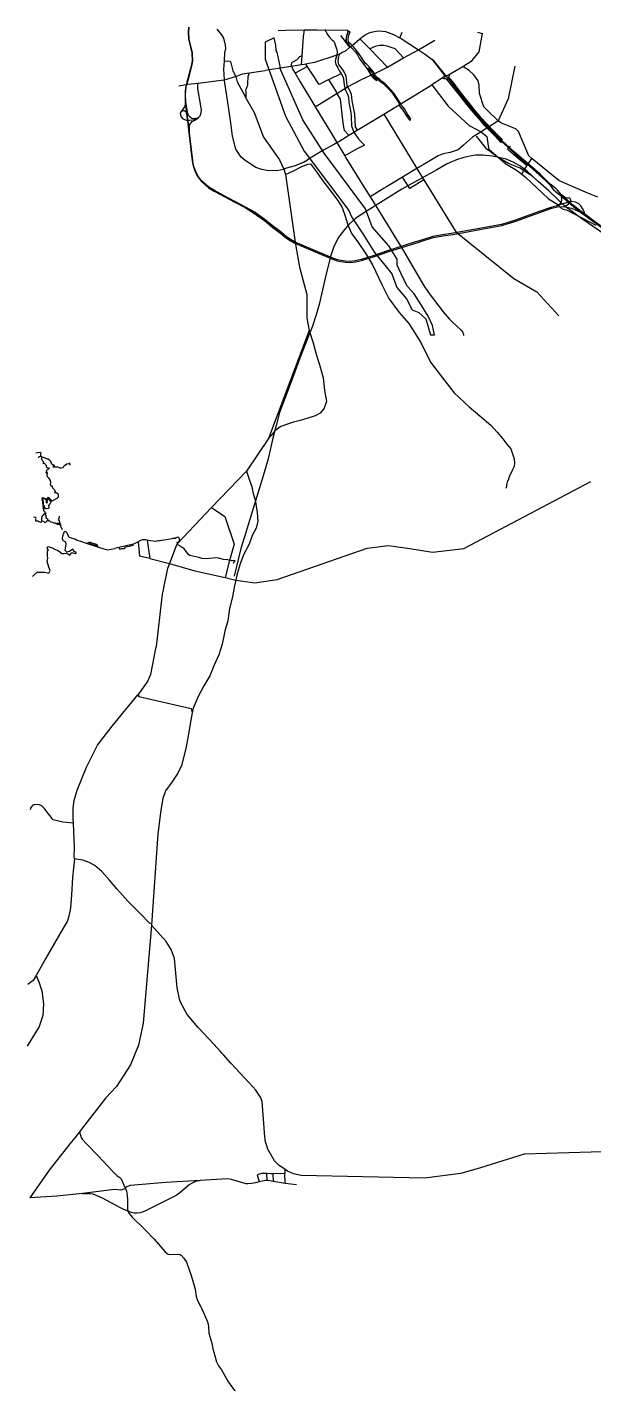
# Model space of a CAD drawing. Header units: millimetres. Extents: x 170 to 95391, y -643 to 69125.
# Drawn here: x 649 to 11468, y 43222 to 69125 of the extents above; entities that cross this region are included whole.
import ezdxf

# ---------------------------------------------------------------- set-up
doc = ezdxf.new("R2010")
doc.units = ezdxf.units.MM
for name, color, linetype in [('railways', 4, 'Continuous'), ('roads_1', 1, 'Continuous'), ('roads_2', 2, 'Continuous'), ('roads_3', 3, 'Continuous'), ('water', 7, 'Continuous')]:
    doc.layers.add(name, color=color, linetype=linetype)

msp = doc.modelspace()

# ---------------------------------------------------------------- linework, layer by layer
at = {"layer": 'railways'}
for points in [[(10407.68, 66175.32), (10285.04, 66283.32), (10204.17, 66338.01), (10059.07, 66432.82), (9839.51, 66520.31), (9639.49, 66635.49), (9423.5, 66794.67), (9227.63, 67042.06)], [(10407.68, 66175.32), (10195.87, 66376.09), (10057.51, 66475.98), (9930.47, 66547.01), (9792.53, 66603.5), (9656.43, 66638.09), (9528.36, 66661.73), (9349.13, 66680.68), (9211.29, 66677.56), (9069.98, 66657.05), (8964.23, 66626.92), (8843.39, 66588.65), (8726.77, 66542.34), (8655.58, 66505.69), (8472.37, 66401), (7801.72, 66029.24), (7142.6, 65620.62), (6925.68, 65478.07), (6788.97, 65358.91), (6679.89, 65228.87), (6595.04, 65106.01), (6502.78, 64933.83), (6438.74, 64743.32), (6341.12, 64331.79), (6221.86, 63829.49), (6166.61, 63633.53), (6098.6, 63417.4), (5876.14, 62854.27), (5668.1, 62303.29), (5469.34, 61766.3), (5402.94, 61519.7), (5336.18, 61253.51), (5252.04, 60880.44), (5176.31, 60624.49), (4988.98, 60018.86), (4816.07, 59456.89), (4730.05, 59168.8), (4603.78, 58643.38)], [(11685.78, 65162.24), (11259.85, 65450.95), (10913.71, 65708.82), (10605.42, 65997.15), (10407.68, 66175.32)]]:
    msp.add_lwpolyline(points, dxfattribs=at)
at = {"layer": 'roads_1'}
for points in [[(3731.62, 69124.82), (3722.55, 69026.98), (3726.92, 68895.39), (3770.18, 68741.63), (3794.12, 68632.19), (3801.23, 68480.28), (3784.76, 68416.82)], [(3797.06, 68413.66), (3814.01, 68478.96), (3806.76, 68633.83), (3782.52, 68744.68), (3739.57, 68897.33), (3735.28, 69026.61), (3744.16, 69122.42)], [(3784.76, 68416.82), (3779.56, 68381.9), (3689.72, 68046.51), (3679.44, 67995.57), (3667.06, 67908.68), (3664.51, 67872.9), (3664.64, 67739.54), (3668.45, 67699.06), (3694.66, 67469.52), (3706.45, 67366.25)], [(3717.86, 67363.31), (3686.16, 67657.53), (3681.18, 67703.79), (3674.95, 67831.21), (3687.2, 67989.87), (3733.34, 68158.6), (3790.41, 68381.76), (3797.06, 68413.66)], [(3586.68, 67516.12), (3572.05, 67479.56), (3574.7, 67451.76), (3589.67, 67413.12), (3618.04, 67382.01), (3655.14, 67361.9), (3688.92, 67351.64), (3748.54, 67347.47), (3846.14, 67360.34), (3914.61, 67395.97), (3950.68, 67434.44), (3972.25, 67489.84), (3975.93, 67544.17), (3972.29, 67578.83), (3963.74, 67621.92)], [(3664.64, 67739.54), (3663.13, 67654.83), (3651.73, 67602.01), (3618.96, 67557.15), (3586.68, 67516.12)], [(3914.61, 67395.97), (3870.07, 67380.25), (3835.31, 67375.94), (3794.02, 67380.92), (3759.56, 67403.62), (3733.08, 67433.14), (3718.24, 67473.15), (3707.15, 67539.58), (3686.16, 67657.53)], [(3586.68, 67516.12), (3619.1, 67533.64), (3650.86, 67532.82), (3675.93, 67513.28), (3694.66, 67469.52)], [(3706.45, 67366.25), (3710.33, 67338.92)], [(3721.15, 67337.21), (3717.86, 67363.31)], [(3748.77, 67109.46), (3745.93, 67217.77), (3751.89, 67251.09), (3767.25, 67285.78), (3802.27, 67325.15), (3849.68, 67349.04), (3914.61, 67395.97)], [(3710.33, 67338.92), (3742.87, 67052.35), (3763.21, 66896.8)], [(3772.89, 66899.45), (3762.1, 66998.94), (3748.77, 67109.46), (3721.15, 67337.21)], [(3763.21, 66896.8), (3768.57, 66842.84)], [(3768.57, 66842.84), (3780.95, 66725.85), (3797.23, 66575.19), (3810.1, 66502.99), (3828.59, 66439.09), (3858.33, 66359.66), (3903.12, 66277.94), (3970.68, 66185.44), (4113.1, 66057.63), (4220.59, 65991.95), (4506.31, 65843.25)], [(3779.47, 66846.9), (3772.89, 66899.45)], [(4506.6, 65854.33), (4224.21, 66003.35), (4119.04, 66067.24), (3980.34, 66189.43), (3910.96, 66284.98), (3868.4, 66365.47), (3838.2, 66444.48), (3821.97, 66507.82), (3809.82, 66576.46), (3779.47, 66846.9)], [(4506.31, 65843.25), (4615.91, 65785.58)], [(4616.54, 65795.19), (4506.6, 65854.33)], [(7253.63, 64760.24), (7147.4, 64725.18), (7025.56, 64689.88), (6913.5, 64664.44), (6819.12, 64653.13), (6722.32, 64659.15), (6641.37, 64668.39), (6571.41, 64684.1), (6474.22, 64718.36), (6198.3, 64833.32), (5811.15, 65000.17), (5753.77, 65027.58), (5679.74, 65070.3), (5596.14, 65126.33), (5504.23, 65201.26), (5352.14, 65317.83), (5190.7, 65447.37), (4984.28, 65596.07), (4817.83, 65688.42), (4616.54, 65795.19)], [(11044.67, 65794.17), (10946.89, 65772.35)], [(11296.42, 65553.15), (11274.96, 65615.74), (11248.9, 65665.02), (11218.69, 65710.25), (11178.16, 65749.49), (11115.03, 65784.92), (11044.67, 65794.17)], [(4615.91, 65785.58), (4813.86, 65678.8), (4972.5, 65578.78), (5177.96, 65430.78), (5339.15, 65301.43), (5491.17, 65184.91), (5583.61, 65109.56), (5668.6, 65052.59), (5743.95, 65009.11), (5802.44, 64981.18), (6190.09, 64814.11), (6466.66, 64698.88), (6565.58, 64664.01), (6637.86, 64647.78), (6720.47, 64638.35), (6819.73, 64632.18), (6917.09, 64643.84), (7030.83, 64669.66), (7153.64, 64705.25), (7264.22, 64741.74)], [(10768.23, 65713.22), (10662.68, 65690.78), (10407.69, 65598.5), (9973.49, 65442.59), (9703.83, 65357.83), (9285.08, 65282.01), (8779.57, 65189.27), (8578.81, 65161.53), (8395.93, 65127.32), (8176.82, 65059.33), (8062.82, 65022.68)], [(8068.59, 65002.6), (8183.17, 65039.43), (8401.01, 65107.02), (8582.2, 65140.92), (8782.92, 65168.66), (9288.86, 65261.47), (9708.88, 65337.52), (9980.22, 65422.81), (10414.84, 65578.87), (10668.49, 65670.66), (10772.62, 65692.81)], [(10946.89, 65772.35), (10856.81, 65747.93), (10768.23, 65713.22)], [(10772.62, 65692.81), (10894.24, 65702.74), (11041.35, 65669.32), (11215.28, 65593.07)], [(11215.28, 65593.07), (11303.41, 65526.95), (12066.49, 64973.08)], [(12075.77, 64986.03), (11977.48, 65058.89), (11622.3, 65312.08), (11454.92, 65433.31), (11296.42, 65553.15)], [(8062.82, 65022.68), (7531.56, 64851.95), (7253.63, 64760.24)], [(7264.22, 64741.74), (7538.09, 64832.12), (8068.59, 65002.6)]]:
    msp.add_lwpolyline(points, dxfattribs=at)
at = {"layer": 'roads_2'}
for points in [[(4272.78, 69088.11), (4361.47, 68980.68), (4396.17, 68912.38), (4428.81, 68781.62), (4436.19, 68715.01), (4418, 68635.05), (4408.62, 68482.22), (4407.92, 68473.24), (4396.39, 68323.9), (4412, 68117.48), (4442.9, 68126.72)], [(6853.21, 68774.69), (7002.58, 68902.43), (7063.24, 68954.31), (7105.34, 68977.52), (7179.72, 69017.07), (7217.56, 69027.66), (7315.34, 69047.01), (7377.95, 69055.42), (7488.45, 69042.84), (7644.49, 68981.79), (7762.41, 68922.95), (7791.14, 68908.62), (8121.26, 68692.8), (8254.95, 68605.41), (8381.85, 68508.07), (8383.23, 68506.28), (8579.58, 68251.73), (8603.27, 68219.83), (8608.17, 68200.91), (8599.15, 68176.03), (8574.73, 68148.79), (8373.66, 68024.75)], [(7762.41, 68922.95), (7811.43, 69027.61)], [(6591.32, 68602.81), (6604.2, 68609.95), (6654.55, 68637.83), (6736.94, 68679.08), (6812.18, 68739.59), (6820.11, 68746.36)], [(6820.11, 68746.36), (6853.21, 68774.69)], [(6558.47, 68592.69), (6132.7, 68451.07), (6024.95, 68429.79), (5972.83, 68419.5), (5940.86, 68413.17), (5886.68, 68404.6), (5521.86, 68346.88)], [(6591.32, 68602.81), (6558.47, 68592.69)], [(6604.2, 68609.95), (6595.83, 68558.77), (6583.69, 68488.56), (6585.05, 68433.48), (6610.07, 68384.23), (6696.86, 68276.09), (6731.25, 68193.88), (6753.48, 68002.91), (6763.42, 67985.95), (6817.16, 67894.24), (6832.93, 67843.06), (6845.25, 67716.26), (6900.57, 67465.73), (6913.39, 67221.03), (6949.55, 67156.24)], [(8478.01, 68405.7), (8421.42, 68475.44), (8383.23, 68506.28)], [(8736.86, 68084.23), (8637.47, 68209.22), (8478.01, 68405.7)], [(4442.9, 68126.72), (4599.27, 68173.45)], [(4599.27, 68173.45), (4630.63, 68182.82), (4757.74, 68230.41), (4891.63, 68250.58), (5194.13, 68296.16)], [(5521.86, 68346.88), (5194.13, 68296.16)], [(8593.34, 68159.41), (8606.04, 68141.49), (8612.33, 68141.69), (8620.31, 68144.4), (8631.58, 68144.52), (8643.32, 68141.06), (8656.79, 68132.5), (8774.34, 67981.68), (8828.97, 67913.68), (8907.6, 67816.13), (8973.02, 67729.41), (9044.09, 67642.14), (9104.69, 67567.99), (9200.14, 67453.38), (9282.26, 67359.33), (9364.16, 67266.55), (9411.47, 67216.78)], [(9473.78, 67227.05), (9414.64, 67288.38), (9323.37, 67389.93), (9185.69, 67550.43), (9125.5, 67626.6), (8966.26, 67826.35), (8909.17, 67903.3), (8833.12, 68002.09), (8798.58, 68048.14), (8738, 68122.81), (8715.03, 68150.99), (8701.85, 68171.97), (8706.52, 68188.19), (8714.29, 68204.44), (8727.65, 68236.03)], [(11546.61, 65877.66), (11353.31, 65956.66), (10883.74, 66158.9), (10798.61, 66195.82), (10392.08, 66525.82), (10285.39, 66618.48), (10227.76, 66668.53), (10026.86, 67135.16), (9983.83, 67179.33), (9926.75, 67204.49), (9702.35, 67292.86), (9638.59, 67338.05), (9438.82, 67534.68), (9367.89, 67600.79), (9285.42, 67857.95), (9280.73, 68019.84), (9259.65, 68098.91), (9178.58, 68216.86), (9089.36, 68295.43), (8965.47, 68371.68)], [(3543.17, 68002.83), (3717.05, 68033.78), (3912.97, 68055.54), (4208.03, 68096.36), (4412, 68117.48)], [(3963.74, 67621.92), (3906.97, 67951.23), (3908.55, 68008.61), (3912.97, 68055.54)], [(4630.97, 66792.18), (4567.75, 67044.84), (4537.51, 67298.97), (4501.62, 67559.94), (4464.21, 67813.61), (4424.85, 68063.53), (4412, 68117.48)], [(6938.43, 67149.81), (6949.55, 67156.24), (7455.98, 67465.83), (8373.66, 68024.75)], [(8373.66, 68024.75), (8689.67, 67613.33), (9086.95, 67246.94), (9315.75, 67128.42), (9426.15, 67037.28), (9453.23, 66857.16), (9462.77, 66794.93), (9784.71, 66516.3), (9972.52, 66407.37), (10019.74, 66376.56), (10091.01, 66318.01), (10163.08, 66257.96), (10605.14, 65846.73), (10780.76, 65736.05)], [(8737.55, 68083.32), (8736.86, 68084.23)], [(8737.55, 68083.32), (8845.64, 67927.41), (8938.88, 67805.87), (9121.7, 67579.81), (9311.08, 67356.73), (9427.27, 67228.37), (9557.76, 67092.51), (9756.71, 66897.36), (9953.67, 66718.82), (10176.69, 66529.42), (10550.57, 66187.26), (10618.35, 66121.49), (10706.28, 66013.32), (10721.06, 65999.08), (10740.15, 65980.69), (10838.49, 65910.48), (11079.63, 65701.43), (11215.28, 65593.07)], [(11296.42, 65553.15), (11245.96, 65591.31), (11225.4, 65607.22), (11080.97, 65718.98), (10937.91, 65845.35), (10852.25, 65920.59), (10767.35, 66020.55), (10754.11, 66032.65), (10739.41, 66046.09), (10634.32, 66128.44), (10440.86, 66316.65), (10254.79, 66483.08), (10126.4, 66591.94), (9954.46, 66735.53), (9772.5, 66901.92), (9669.12, 67001.8), (9467.74, 67209.5), (9390.71, 67291.55), (9214.94, 67491.47), (9097.8, 67634.63), (8996.3, 67758.23), (8858.53, 67943.24), (8737.55, 68083.32)], [(6316.17, 66783.57), (6494.86, 66886.96), (6560.62, 66921.58), (6597.04, 66940.77), (6789.36, 67059.24), (6886.15, 67118.86), (6907.74, 67132.17)], [(6907.74, 67132.17), (6938.43, 67149.81)], [(9411.47, 67216.78), (9481.82, 67144.54)], [(9725.46, 66973.59), (9632.02, 67064.97), (9537.71, 67159.14), (9484.07, 67215.36), (9473.78, 67227.05)], [(9481.82, 67144.54), (9547.13, 67079), (9667.61, 66956.69), (9702.57, 66923.64)], [(4735.19, 66639.73), (4630.97, 66792.18)], [(5411.54, 66388.89), (5257.52, 66384.47), (5127.53, 66405.3), (5017.31, 66443.34), (4809.24, 66579.31), (4735.19, 66639.73)], [(5411.54, 66388.89), (5547.33, 66416.32), (5581.49, 66430.84), (5775.39, 66483.29), (5925.24, 66545.89), (6002.66, 66589.81)], [(6316.17, 66783.57), (6002.66, 66589.81)], [(5547.33, 66416.32), (5583.98, 66311.81), (5774.6, 64976.88), (5851.94, 64540.65), (5989.84, 64022.47), (5989.42, 63566.58), (6032.21, 63330.88), (5254.38, 61273.07), (4833.93, 60649.74), (4169.97, 59952.85), (3510.75, 59261.03), (3493.96, 59221.25)], [(10780.76, 65736.05), (10837.86, 65675.22)], [(10837.86, 65675.22), (10881.25, 65651.78), (10948.22, 65633.95), (11078.28, 65564.39), (11505.17, 65341.22)], [(11215.28, 65593.07), (11225.4, 65607.22)], [(3680, 55350.94), (3595.41, 55025.44), (3526.87, 54878.87), (3409.86, 54712.91), (3292.8, 54542.85), (3237.64, 54400.6), (3202.96, 54172.73), (3147.01, 53723.75), (3021.33, 51979.35), (2864.06, 50108.35), (2775.81, 49688.22), (2624.02, 49310.54), (2356.88, 48900.95), (2149.87, 48679.9), (1750.93, 48166.98), (1647.54, 48036.5), (1557.2, 47922.48)], [(1534.03, 53928.11), (1332.46, 53943.38), (1148.33, 53988.62), (1080.67, 54073.41), (1032.13, 54136.77), (977.28, 54215.08), (939.48, 54250.7), (887.24, 54279.09), (798.05, 54282.12), (753.13, 54262.3), (720.81, 54225.8), (704.25, 54179.78)], [(1557.2, 47922.48), (1464.84, 47802.73)], [(1647.54, 48036.5), (1680.8, 47924.59), (1701.15, 47895.62), (1791.67, 47799.48), (2007.84, 47575.11), (2291.81, 47269.63), (2369.28, 47192.81), (2417.71, 47160.54), (2444.76, 47134.42), (2464.94, 47092.93), (2508.02, 46987.82), (2528.14, 46950.52), (2546.9, 46902.66), (2560.69, 46822.96), (2562.55, 46736.05), (2566.25, 46560.75), (2571.59, 46516.14)], [(1464.84, 47802.73), (1070.8, 47303.54), (701.33, 46773.16)], [(5566.88, 47318.69), (5567.27, 47242.98), (5556.08, 47235.75), (5348.88, 47234.77), (5298.56, 47234.52), (5226.81, 47235.71), (5123.22, 47237.43), (5043.77, 47214.86), (5079.83, 47080.4), (5008.58, 47062.88)], [(2439.7, 46919.49), (2318.28, 46929.9), (1704.84, 46856.86)], [(2494.29, 46938.64), (2439.7, 46919.49)], [(3952.33, 47105.43), (3296.22, 47067.21), (2616.96, 47011.48), (2531.35, 46977.09), (2528.14, 46950.52), (2494.29, 46938.64)], [(4934.41, 47049.07), (4860.93, 47042.2), (4828.56, 47041.84), (4548.31, 47121.62), (4469.63, 47135.66), (3952.33, 47105.43), (3930.92, 47101.35), (3865.57, 47083.03), (3789.69, 47050.11), (3744.2, 47022.7), (3560.19, 46865.23), (3492.24, 46816.75), (3178.7, 46657.96), (2937.47, 46540.97), (2861.53, 46505.12), (2808.78, 46488.1), (2752.42, 46479.24), (2695.45, 46479.96), (2640.1, 46492.45), (2571.59, 46516.14), (2517.19, 46545.54)], [(5008.58, 47062.88), (4934.41, 47049.07)], [(1704.84, 46856.86), (1216.03, 46803.13), (701.33, 46773.16)], [(701.33, 46773.16)], [(1704.84, 46856.86), (1802.62, 46859.45), (1850.7, 46857.37), (1905.33, 46847.84), (2082.71, 46771.96), (2427.5, 46592.33)], [(2571.59, 46516.14), (2596.98, 46476.05), (2657.5, 46405.33), (2900.17, 46165.16), (3073.27, 45984.03), (3285.57, 45740.56), (3328.79, 45705.41), (3365.65, 45693.89), (3527.75, 45696.28), (3571.38, 45693.53), (3591.92, 45678.54), (3642.98, 45619.72), (3690.17, 45546.22), (3782.42, 45289.52), (3856.16, 45030.85), (3877.35, 44890.65), (3892.09, 44826.39), (3962.96, 44693.68), (3983.16, 44652.19), (4079.67, 44438.87), (4101.26, 44389.26), (4112.95, 44317.67), (4118.77, 44190.93), (4135.75, 44128.85), (4174.11, 43999.48), (4195.74, 43893.88), (4212.68, 43828.11), (4267.36, 43642.56), (4303.38, 43563.31), (4357.96, 43488.23), (4494.98, 43256.71), (4692.9, 42983.23)]]:
    msp.add_lwpolyline(points, dxfattribs=at)
at = {"layer": 'roads_3'}
for points in [[(5444.01, 69060.6), (5589.27, 69064.11), (5945.92, 69072.76), (6189.15, 69075.81), (6773.1, 69066.54), (6756.89, 68998.93), (6737.6, 68929.84), (6732.5, 68890.65), (6735.2, 68860.02), (6748.8, 68822.2)], [(5589.27, 69064.11)], [(5886.68, 68404.6), (5899.83, 68576.67), (5928.07, 68946.07), (5945.92, 69072.76)], [(6326.52, 69081.25), (6351.64, 69040.66), (6381.18, 68985.23), (6415.95, 68938.41), (6467.55, 68885.26), (6494.95, 68864.01), (6514.94, 68822.98), (6561.98, 68691.37), (6565.6, 68652.08), (6558.47, 68592.69), (6533.07, 68508.19), (6532.6, 68469.96), (6543.68, 68412.72), (6577.71, 68347.04), (6615.39, 68286.92), (6642.46, 68238.15), (6679.72, 68171.02), (6705.1, 67985.63), (6721.86, 67931.89), (6766.41, 67847.21), (6781.59, 67789.4), (6788.51, 67686.33), (6827.16, 67496.18), (6837.97, 67417), (6841.42, 67239.52), (6865.67, 67170.38), (6886.15, 67118.86), (6921.72, 67061.08), (6967.55, 66996.27), (7031.32, 66931.75), (7087.97, 66871.9), (6923.49, 66789.28), (6714.84, 66665.52)], [(6441.13, 69027.31)], [(6812.18, 68739.59), (6748.8, 68822.2), (6638.8, 68965.57)], [(7002.58, 68902.43), (7189.59, 68710.69), (7531.04, 68361.58)], [(7217.56, 69027.66)], [(8167.76, 68971.35)], [(8574.73, 68148.79), (8593.34, 68159.41), (8727.65, 68236.03), (8965.47, 68371.68), (9145.88, 68485.23), (9279.18, 68653.38), (9342.79, 69001.64)], [(8989.89, 68913.79)], [(9244.8, 69030.89), (9342.79, 69001.64)], [(9244.8, 69030.89)], [(6147.29, 67605.89), (6763.42, 67985.95), (7042.33, 68131.24), (7324.28, 68258.01), (7531.04, 68361.58), (7836.58, 68537.49), (8121.26, 68692.8), (8432.41, 68876.63)], [(7836.58, 68537.49), (7674.13, 68707.84), (7542.33, 68753.01), (7456.42, 68775.68), (7375.87, 68774.76), (7294.34, 68755.02), (7189.59, 68710.69)], [(4407.92, 68473.24), (4473.83, 68479.72), (4516.16, 68475.36), (4531.38, 68461.61), (4539.35, 68442.45), (4574.3, 68289.8), (4630.63, 68182.82), (4659.77, 68079.94), (4760.94, 67894.09), (4839.89, 67749.99), (4980.37, 67493.64), (5163.03, 67022.8), (5467.32, 66588.41), (5547.33, 66416.32)], [(5899.83, 68576.67), (5850.2, 68557.29), (5794.94, 68500.58), (5697.93, 68446.38), (5689.75, 68405.42), (5706.11, 68349.81), (5722.34, 68317.95), (5763.31, 68247.5), (5861.72, 68078.26), (6140.73, 67616.69), (6147.29, 67605.89), (6445.27, 67115.24), (6560.62, 66921.58), (6714.84, 66665.52), (6735.15, 66631.79), (7045.7, 66128.8), (7194.71, 65887.46), (7354.22, 65631.28), (7652.32, 65151.23), (7833.57, 64853.34), (8214.59, 64198.97), (8321.42, 64040.16), (8593.77, 63692.45), (8708.47, 63556.35), (8763.38, 63498.88), (8934.16, 63340.99), (8960.07, 63305.01), (8975.84, 63278.6), (8980.71, 63257.42), (8977.54, 63237.81)], [(6407.91, 68123.79), (6226.69, 68031.83), (5972.83, 68419.5), (5986.18, 68368.14), (5763.31, 68247.5)], [(4839.89, 67749.99), (4833.16, 67789.11), (4829.61, 67821.64), (4830.5, 67874.54), (4826.75, 67929.59), (4835.48, 67955.7), (4852.48, 67991), (4859.37, 68019.46), (4865.1, 68085.99), (4866.72, 68140.74), (4871.93, 68185), (4879.18, 68222.73), (4891.63, 68250.58)], [(6789.36, 67059.24), (6709.65, 67150.38), (6692, 67215.36), (6677.21, 67345.57), (6629.73, 67747.3), (6563.73, 67865.52), (6553.29, 67891.65), (6407.91, 68123.79), (6642.46, 68238.15)], [(9961.33, 68378.71), (9833.71, 67754.96), (9638.59, 67338.05), (9598.73, 67305.02), (9473.78, 67227.05)], [(7455.98, 67465.83), (8090.73, 66427.96), (8199.34, 66250.39), (8223.09, 66211.81), (8834.47, 65219.05), (9938.93, 64324.4), (10378.78, 64074.29), (10799.72, 63612.25)], [(9422.68, 67195.34), (9315.75, 67128.42), (9153.86, 67022.12), (8981.91, 66871.22), (8880.87, 66779.85), (8728.11, 66733.57), (8592.97, 66703.8), (8497.34, 66669.27), (8270.64, 66535.17), (8090.73, 66427.96), (7815.56, 66261.74), (7507.04, 66075.4)], [(9473.78, 67227.05), (9422.68, 67195.34)], [(9864.05, 66844.45), (9822.39, 66800.31)], [(9874.45, 66834.89), (9864.05, 66844.45)], [(9822.39, 66800.31), (9832.83, 66788.83)], [(9832.83, 66788.83), (10020.83, 66623.23), (10171.04, 66500.57)], [(10223.52, 66523.97), (10232.27, 66539.13), (10285.39, 66618.48)], [(5583.98, 66311.81), (5733.61, 66379.95), (5891.46, 66461.31), (6004.79, 66508.92), (6058.82, 66518.05), (6155.26, 66389.41), (6294.96, 66191.62), (6439.62, 65998.67), (6579.51, 65815.57), (6661.19, 65682.21), (6722.85, 65514.77), (6765.15, 65367.2), (6785.8, 65319.47), (6846.17, 65179.92), (6957.1, 65031.49), (7130.47, 64779.34), (7240.86, 64586.78), (7427.28, 64197.21), (7556.57, 63945.59), (7754.24, 63673.52), (7938.01, 63465.35), (8164.04, 63104.66), (8350.7, 62729.76), (8577.48, 62427.89), (8804.52, 62145.64), (9085.67, 61877.45), (9294.42, 61703.29), (9498.21, 61524.3), (9620.06, 61391.66), (9729.02, 61265.29), (9807.02, 61164.3), (9880.94, 61071.69), (9917.29, 60975.37), (9949.57, 60885.35), (9950.6, 60797.8), (9945.68, 60735.32), (9909.37, 60662.79), (9887.95, 60615.11), (9858.12, 60561.27), (9836.51, 60496.9), (9810.74, 60434.68), (9801.85, 60388.93), (9799.24, 60345.18), (9790.52, 60314.01)], [(10091.01, 66318.01), (10140.28, 66398.25), (10193.15, 66481.31), (10201.65, 66494.66)], [(10171.04, 66500.57), (10193.15, 66481.31)], [(10201.65, 66494.66), (10223.52, 66523.97)], [(7507.04, 66075.4), (7466.15, 66051.36)], [(8223.09, 66211.81), (7953.76, 66046.31), (7815.56, 66261.74)], [(7466.15, 66051.36), (7194.71, 65887.46)], [(10838.49, 65910.48), (10849.76, 65866.81), (10848.08, 65812.27), (10835.29, 65771.12), (10813.44, 65743.85), (10798.9, 65730.45), (10768.23, 65713.22)], [(11027.84, 65801.97), (11030.12, 65821.83), (11022.16, 65841.3), (11004.4, 65856.3), (10979.87, 65862.71), (10955.78, 65861.98), (10932.77, 65866.33), (10906.29, 65879.91), (10852.25, 65920.59)], [(10986.21, 65749.43), (11027.84, 65801.97)], [(10894.24, 65702.74), (10954.15, 65725.83), (10986.21, 65749.43)], [(6032.21, 63330.88), (6112.01, 63098.74), (6164.79, 62880.81), (6236, 62658.04), (6297.91, 62430.75), (6327.28, 62189.99), (6361.63, 61976.92), (6318.5, 61852.61), (6243.33, 61756.46), (6145.64, 61706.81), (6006.38, 61662.31), (5862.45, 61613.24), (5737.25, 61582.43), (5616.6, 61546.94), (5491.21, 61502.26), (5379.18, 61415.82), (5308.74, 61328.85), (5254.38, 61273.07)], [(818.01, 60998.84), (844.93, 61003.16)], [(844.93, 61003.16), (907.06, 61011.91), (911.7, 60996.17), (901.37, 60974.07), (906.55, 60940.38), (916.4, 60932.89)], [(913.96, 60933.99), (900.89, 60926.59), (880.52, 60923.16), (871.38, 60906.73), (859.24, 60908.81)], [(916.4, 60932.89), (923.21, 60898.95), (916.02, 60883.41), (924.29, 60882.08), (943.01, 60845.34), (956.17, 60834.68), (960.19, 60809.14), (951.09, 60799.07), (974.66, 60798.8), (991.32, 60786.87), (1000.6, 60765.13), (1019.7, 60747.75), (1009.94, 60726.12), (1045.76, 60709.82), (1055.05, 60694.46)], [(916.4, 60932.89), (923.79, 60930), (1028.65, 60880.69), (1047.79, 60881.13), (1058.35, 60876.16), (1086.87, 60849.23), (1117.13, 60786.44), (1142.27, 60774.57)], [(1022.28, 60625.94), (1020.95, 60627.37), (1006.76, 60621.81), (1005.78, 60616.01), (1030.31, 60609.28)], [(1055.05, 60694.46), (1053.26, 60693.3), (1039.37, 60673.99), (1027.32, 60667.93), (1014.29, 60652.83), (1022, 60642.59), (1022.28, 60625.94)], [(1022.28, 60625.94), (1030.31, 60609.28)], [(1077.31, 60702.79), (1070.58, 60704.67), (1055.05, 60694.46)], [(1142.27, 60774.57), (1140.94, 60761.49), (1148.49, 60757.66), (1155.61, 60717.63), (1144.7, 60727.89)], [(1142.27, 60774.57), (1160.06, 60767.4), (1180.11, 60729.45), (1229.09, 60732.33), (1262.6, 60719.57), (1271.43, 60709.58), (1301.4, 60708.61), (1335.25, 60717.61), (1349.01, 60743.6), (1362.17, 60757.86), (1408.67, 60788.71), (1451.9, 60796.37)], [(1451.9, 60796.37), (1458.47, 60797.93), (1472.61, 60803.16)], [(1451.9, 60796.37), (1452.83, 60793.92), (1462.33, 60787.14), (1464.95, 60771.17), (1470.73, 60766.25)], [(4833.93, 60649.74), (4882.47, 60515.79), (4935.87, 60348.67), (4966.67, 60223.44), (5002.1, 60098.15), (5040.72, 59857.21), (5052.51, 59690.6), (5023.16, 59561.49), (4947.39, 59419.08), (4889.83, 59253.33), (4780.94, 59051.21), (4714.02, 58876.32), (4660.78, 58687.38), (4632.41, 58568.01), (4607.08, 58461.45), (4567.43, 58249.2), (4513.74, 58023.26), (4478.47, 57792.45), (4425.05, 57589.61), (4371.12, 57345.16), (4308.4, 57137.81), (4213.29, 56930.86), (4136.86, 56737.56), (4023.49, 56549.34), (3914.5, 56342.55), (3819.21, 56121.72), (3801.91, 56032.04), (3774.68, 55890.99), (3724.7, 55595.56), (3680, 55350.94)], [(1030.31, 60609.28), (1031.99, 60607.26), (1026.76, 60562.31), (1029.38, 60548.42), (1056.81, 60518.41), (1088.6, 60470.35), (1095.29, 60425.4), (1091.15, 60392.9), (1095.81, 60378.35), (1108.77, 60365.22), (1120.74, 60368.16), (1125.99, 60359.21), (1125.02, 60346.15), (1142.85, 60319.93), (1173.07, 60292.14), (1181.32, 60255.79), (1170.83, 60238.54), (1191.64, 60242.61), (1205.72, 60240.12), (1235.23, 60221.4), (1240.6, 60206.92), (1240.27, 60151.98), (1219.68, 60134.57), (1218.03, 60123.72), (1204.08, 60121.25), (1199.89, 60125.09), (1197.57, 60117.74), (1188.97, 60114.1)], [(2937.9, 59330.49), (2993.65, 58979.96), (3364.02, 58884.42), (3852.32, 58747.2), (4430.45, 58614.39), (4632.41, 58568.01), (4998.8, 58513.48), (5424.17, 58577.09), (7141.93, 59179.1), (7546.05, 59231.07), (7954.83, 59172.15), (8390.56, 59100.93), (8987.6, 59171.58), (11408.53, 60448.78)], [(966.92, 59934.25), (953.2, 59988.12), (947.1, 60070.21), (935.79, 60096.95), (941.65, 60143.68), (1000.53, 60126.45), (1023.62, 60107.81), (1058.38, 60148.18), (1101.12, 60105.68), (1113.55, 60077.06), (1152.11, 60090.8), (1188.97, 60114.1)], [(924.77, 59716.98), (924.25, 59719.15), (932, 59729.55), (929.38, 59756.87), (942.99, 59801.3), (965.88, 59822.47), (968.73, 59832.22), (977.6, 59834.05), (992.38, 59847.01)], [(966.63, 59928.57), (966.15, 59928.57), (965.55, 59927.98), (964.8, 59926.95), (964.02, 59926.25), (962.5, 59925.48), (961.81, 59925.12), (961.47, 59925.28), (959.58, 59926.94), (958.37, 59928.08), (954.94, 59930.25), (952.66, 59931.68), (952.31, 59931.9), (950.61, 59931.9), (947.93, 59931.89)], [(992.38, 59847.01), (992.03, 59849.86), (990.34, 59872.28), (967.95, 59883.46), (964.26, 59896.82), (970.12, 59907.45), (966.63, 59928.57)], [(966.63, 59928.57), (966.26, 59933.53), (966.68, 59934.26), (966.92, 59934.25), (970.7, 59934.26), (976.12, 59934.9), (979.99, 59935.84)], [(994.3, 59823.86), (993.78, 59828.54), (992.38, 59847.01)], [(994.3, 59823.86), (995.56, 59824.33), (1012.43, 59843.81), (1012.08, 59851.4)], [(4169.97, 59952.85), (4421.11, 59784.87), (4601.81, 59252.96), (4513.72, 58944.92), (4430.45, 58614.39)], [(924.77, 59716.98), (923.36, 59713.82), (916.71, 59666.01), (870.54, 59677.72), (854, 59693.98), (817.68, 59693.2), (812.99, 59700.05), (813.78, 59735.6), (819.35, 59749.77), (815.2, 59760.72), (768.14, 59770.49)], [(1059.19, 59705.1), (1056.03, 59702.35), (1044.03, 59692.45), (1025.9, 59700.11), (1021.38, 59686.02), (995.71, 59662.06), (975.4, 59678.87), (945.77, 59693.21), (924.77, 59716.98)], [(1059.19, 59705.1), (1058.81, 59706.92), (1044.91, 59723.5), (1011.92, 59747.37), (1009.66, 59767.38), (1020.63, 59790.27), (994.3, 59823.86)], [(1208.68, 59638.81), (1204.25, 59641.01), (1182.23, 59652.26), (1163.25, 59652.87), (1142.18, 59668.74), (1101.04, 59672.78), (1083.2, 59694.66), (1059.19, 59705.1)], [(1279.58, 59639.55), (1276.56, 59640.83), (1231.08, 59651.61), (1208.68, 59638.81)], [(1289.62, 59618.22), (1287.62, 59618.03), (1279.09, 59617.5), (1258.18, 59629.11), (1228.32, 59627), (1208.68, 59638.81)], [(1283.7, 59632.44), (1284.67, 59635.03), (1270.7, 59668.11), (1266.53, 59696.4), (1250.22, 59710.56), (1257.99, 59755.42), (1267.4, 59770.65), (1264.93, 59787.44)], [(1327.15, 59528.63), (1294.23, 59598.76), (1289.62, 59618.22), (1283.7, 59632.44), (1279.58, 59639.55), (1273.5, 59651.41)], [(751.97, 58633.88), (784.35, 58668.5), (842.37, 58719.52), (985.77, 58719.56), (1065.18, 58701.91), (1086.52, 58747.76), (1066.63, 58814.53), (1034.58, 58924.02), (1043.31, 58986.65), (1039.2, 59038.48), (1034.94, 59079.22), (1040.32, 59125.27), (1054.8, 59136.17), (1053.41, 59147.27), (1040.84, 59165.94), (1033.24, 59191.87), (1047.84, 59212.08), (1071.64, 59204.35), (1125.59, 59185.14), (1173.08, 59160.59), (1239.68, 59135.68), (1309, 59077.47), (1352.02, 59076.92), (1404.64, 59080.02), (1463.16, 59044.13), (1502.03, 59093.52), (1560.7, 59076.14), (1592.88, 59096.01), (1545.31, 59113.25), (1523.51, 59157.87), (1457.68, 59116.25), (1409.68, 59100.24), (1378.23, 59130.24), (1397.35, 59257.48), (1377.18, 59302.09), (1340.66, 59309.87), (1326.94, 59358.16), (1330.69, 59404.23), (1335.75, 59426.33), (1342.51, 59453.96), (1355.46, 59472.31), (1358.88, 59485.24), (1363.77, 59494.37), (1365.77, 59497.94), (1371.67, 59502.81)], [(1371.67, 59502.81), (1392.98, 59490.56), (1406.15, 59478.17), (1409.08, 59478.94), (1432.31, 59404.7), (1453.61, 59388.24), (1573.24, 59346.58), (1605.29, 59333.08), (1685.03, 59304.24), (1757.95, 59282.24), (2031.03, 59189.89), (2156.59, 59150.54), (2197.64, 59146.47), (2253.5, 59157.95), (2325.6, 59171.98)], [(4588.68, 58892.71), (4598.65, 58924.95), (4619.6, 58926.57), (4617.48, 58933.03), (4553.73, 58941.48), (4538.58, 58937.57), (4513.72, 58944.92), (4481.81, 58954.35), (4395.79, 58963.52), (4274.43, 58990.1), (4194.76, 58987.33), (4133.75, 58978.34), (4128.74, 58982.72), (4049.78, 58975.4), (3987.12, 58979.85), (3924.27, 58999.15), (3754.77, 59037.2), (3729.5, 59057.47), (3650.08, 59165.56), (3603.46, 59198.07), (3598.47, 59196.47), (3585.27, 59211.38), (3540.62, 59233.34), (3526.47, 59233.3), (3510.4, 59278.07), (3515.2, 59287.54), (3549.19, 59306.4), (3561.68, 59326.53), (3556.47, 59352.87), (3543.7, 59378.86), (3522.27, 59385.34), (3493.88, 59377.71), (3460.08, 59358.63), (3464.93, 59364), (3449.58, 59367.08), (3413.98, 59356.55), (3272.07, 59330.19), (3209.85, 59323.66), (3173.48, 59312.7), (3165.03, 59317.35), (3143.99, 59316.4), (3098.34, 59304.89), (2968.45, 59322.39), (2937.9, 59330.49), (2906.24, 59339.36), (2850.09, 59335.97), (2812.56, 59324.36), (2768.12, 59295.55), (2677.17, 59255.38), (2397.52, 59188.21), (2325.6, 59171.98)], [(1791.78, 59270.8), (1835.57, 59291.47), (1846.39, 59293.69), (1968.82, 59254.15), (1978.97, 59245.37), (1986.05, 59236.95), (1988.32, 59234.25), (2001.69, 59209.2), (2005.61, 59198.48)], [(1835.57, 59291.47), (1846.59, 59267.49), (1968.49, 59228.22), (1986.05, 59236.95)], [(2397.52, 59188.21), (2405.36, 59162.25), (2446.68, 59164.05), (2462.05, 59169.51), (2499.8, 59168.92), (2506.92, 59172.6), (2512.43, 59184.94), (2524.89, 59187.34), (2527.55, 59201.38), (2606.47, 59213.02), (2672.05, 59235.46), (2677.17, 59255.38)], [(3493.96, 59221.25), (3364.02, 58884.42), (3328.22, 58791.12), (3318.6, 58730.42), (3250.95, 58422.76), (3247.16, 58372.92), (3228.64, 58299.21), (3110.83, 57299.33), (3102.41, 57260.64), (3002.14, 56764.93), (2951.15, 56641.75), (2788.78, 56407.35), (2761.33, 56376.21), (2781.65, 56342.7), (3781.19, 56113.91), (3801.91, 56032.04)], [(2768.12, 59295.55), (2793.71, 59027.22)], [(2993.65, 58979.96), (2793.71, 59027.22)], [(1552.85, 53245.07), (1548.81, 53283.99), (1551.05, 53459.45), (1534.03, 53928.11), (1530.52, 54024.57), (1528.81, 54212.47), (1547.11, 54359.27), (1602.99, 54556.64), (1779.99, 54999.03), (1995.66, 55417.33), (2275.21, 55777.22), (2761.33, 56376.21)], [(1552.85, 53245.07), (1516.02, 52889.26), (1493.18, 52558.16), (1476.4, 52311.31), (1446.31, 52149.77), (1412.95, 52051.12), (1336.35, 51920.87), (1005.71, 51350.19), (818.97, 51019.91), (870.6, 50897.74), (929, 50729.07), (959.69, 50479.86), (947.56, 50254.9), (875.96, 50047.98), (649.39, 49670.9)], [(3031.88, 52018.57), (2990.18, 52014.48), (2807.45, 52201.88), (2574.48, 52440.82), (2364.54, 52670.22), (2223.23, 52838.61), (2077.31, 53007.04), (1944.55, 53119.77), (1834.22, 53176.71), (1714.47, 53219.87), (1552.85, 53245.07)], [(4539.74, 49346.65), (4398.22, 49501.07), (4368.31, 49534.7), (4332.18, 49575.84), (4212.56, 49704.82), (3915.21, 50028.13), (3703.03, 50274.68), (3581.41, 50494.26), (3555.22, 50564.76), (3513.31, 50785.11), (3464.54, 51341.89), (3398.15, 51516.43), (3301.22, 51667.31), (3021.33, 51979.35)], [(818.97, 51019.91), (764.2, 50922.88), (664.67, 50847.27)], [(4632.24, 49245.72), (4539.74, 49346.65)], [(14976.37, 48452.27), (14958.82, 48448.81), (13583.79, 48152.44), (12278.88, 47715.09), (11841.18, 47659.27), (10138.82, 47609.3), (9304.76, 47349.47), (8930.18, 47237.59), (8235.26, 47148.11), (5883.13, 47199.04), (5736.58, 47232.05), (5620.97, 47281.76), (5566.88, 47318.69), (5461.25, 47390.82), (5374.6, 47480.58), (5243.39, 47703.91), (5215.67, 47783.74), (5202.08, 47844.88), (5185.69, 47935.65), (5138.28, 48610.56), (5107.4, 48697.75), (5015, 48831.92), (4958.31, 48889.93), (4632.24, 49245.72)], [(5230.33, 47102.88), (5226.81, 47235.71)], [(5350.63, 47085.95), (5348.88, 47234.77)], [(5572.28, 47050), (5567.27, 47242.98)], [(5793.89, 47019.28), (5572.28, 47050), (5350.63, 47085.95), (5242.91, 47103.42), (5230.33, 47102.88), (5202.93, 47101.7), (5079.83, 47080.4)], [(2427.5, 46592.33), (2517.19, 46545.54)]]:
    msp.add_lwpolyline(points, dxfattribs=at)
at = {"layer": 'water'}
for points in [[(5195.83, 68837.07), (5191.8, 68514.9), (5579.92, 67425.05), (5939.29, 66757.5), (6788.09, 65622.04), (6842.5, 65501.48), (7058.88, 65176.56), (7279.62, 64820.93), (7479.65, 64578.74), (7609.56, 64414.43), (7705.91, 64154.64), (7894.47, 63940.1), (8000.9, 63728.91), (8124.26, 63673.95), (8261.86, 63555.93), (8348.17, 63248.29), (8426.4, 63249.7), (8385.12, 63427.87), (8305.95, 63608.85), (8170.33, 63824.32), (8040.97, 64034.21), (7913.12, 64174.12), (7826.54, 64329.24), (7715.05, 64577.43), (7715.72, 64696.89), (7551.63, 64948.02), (7235.09, 65311.15), (7110.62, 65654.4), (6319.27, 66718.9), (5911.26, 67355.06), (5485.93, 68317.69), (5479.63, 68381.78), (5422.65, 68649.97), (5402.57, 68675.38), (5397.25, 68782.7), (5363.07, 68922.61)], [(6780.79, 69042.55), (6761.69, 68984.15), (6741.03, 68922.79), (6738.03, 68892.21), (6741.78, 68860.8), (6756.38, 68828.13), (6804.82, 68768.9), (6862.28, 68711.81), (6920.05, 68649.1), (6953.15, 68594.17), (6995.73, 68517.46), (7074.34, 68409.69), (7156.4, 68307.85), (7206.37, 68220.6), (7246.97, 68165.57), (7284.02, 68126.28), (7327.33, 68107.82), (7312.56, 68127.42), (7290.69, 68149.72), (7255.05, 68181.15), (7217.32, 68226.81), (7186.88, 68283.95), (7145.91, 68339.72), (7163.29, 68349.22), (7206.97, 68299.39), (7240.52, 68251.17), (7270.38, 68207.48), (7296.96, 68171.3), (7345.55, 68124.78), (7425.84, 68061.42), (7481.15, 68011.45), (7555.35, 67941.44), (7620.88, 67867.44), (7665.77, 67795.18), (7743.93, 67679.94), (7764.09, 67609.86), (7821.42, 67541.57), (7906.54, 67411.67), (7952.6, 67342.02), (7971.74, 67372.78), (7912.81, 67464.26), (7852.11, 67564.34), (7798.94, 67636.32), (7762.84, 67691.66), (7688.04, 67805.74), (7652.35, 67863.69), (7606.43, 67913.93), (7523.07, 68002.72), (7481.16, 68042.82), (7438.38, 68074.34), (7379.34, 68125.11), (7330.24, 68161.56), (7301.79, 68197.38), (7259.13, 68268.87), (7221.81, 68316.75), (7174.88, 68375.96), (7137.01, 68409.66), (7108.4, 68432.43), (7067.81, 68489.31), (7017.36, 68567.23), (6983.11, 68620.31), (6939.96, 68680.97), (6876.63, 68749.34), (6826.21, 68799.63), (6793.19, 68830.66), (6776.96, 68883.51), (6785.44, 68931.95), (6799.6, 68985.56), (6817.09, 69033.51)], [(1012.81, 60094.01), (1015.38, 60045.5), (1035.9, 60048.48), (1034.16, 60078.32), (1038.71, 60100.13), (1048.43, 60123.34), (1056.7, 60136.36), (1063.24, 60119.86), (1066.07, 60103.33), (1077.65, 60095.65), (1105.72, 60070.09), (1086.72, 60033.24), (1056.54, 59991.07), (1062.12, 59943.2), (1053.38, 59936.84), (1001, 59928.61), (993.19, 59934.95), (985.5, 59949.8), (982.54, 59979.96), (963.46, 59988.89), (964.28, 60023.14), (959.79, 60074.72), (945.21, 60095.76), (947.96, 60103.65), (946.41, 60127.42), (953.85, 60128.65), (967.59, 60124.25), (986.41, 60123.74), (1012.81, 60094.01)]]:
    msp.add_lwpolyline(points, close=True, dxfattribs=at)

doc.saveas('drawing.dxf')
